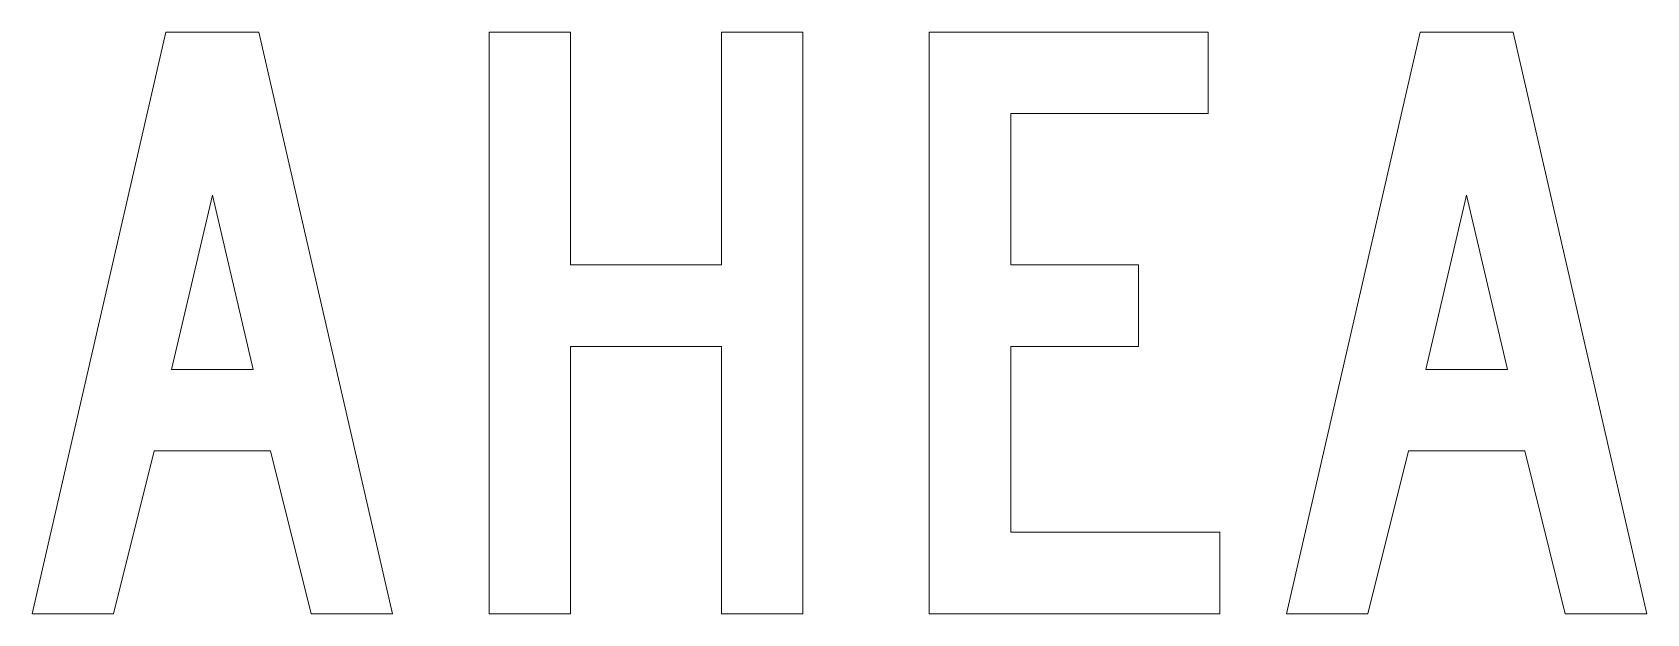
# Model space of a CAD drawing. Extents: x 0 to 420, y 0 to 297.
# Drawn here: x 202.91 to 227.91, y 233.74 to 242.74 of the extents above; entities that cross this region are included whole.
import ezdxf

# ---------------------------------------------------------------- set-up
doc = ezdxf.new("R2010")
doc.units = 0
doc.header["$LTSCALE"] = 0.5
doc.layers.add('L25', color=1, linetype='CONTINUOUS')

msp = doc.modelspace()

# ---------------------------------------------------------------- linework, layer by layer
at = {"layer": 'L25', "lineweight": 0}
for points in [[(202.9077133, 233.7402573), (204.9767228, 242.7386122), (206.4152354, 242.7386122), (208.4842449, 233.7402573), (207.2263116, 233.7402573), (206.5958146, 236.2591845), (204.7961436, 236.2591845), (204.1656466, 233.7402573), (202.9077133, 233.7402573)], [(209.9839707, 233.7402573), (209.9839707, 242.7386122), (211.241904, 242.7386122), (211.241904, 239.1392702), (213.580252, 239.1392702), (213.580252, 242.7386122), (214.8412459, 242.7386122), (214.8412459, 233.7402573), (213.580252, 233.7402573), (213.580252, 237.8782763), (211.241904, 237.8782763), (211.241904, 233.7402573), (209.9839707, 233.7402573)], [(216.7970108, 233.7402573), (216.7970108, 242.7386122), (221.1156091, 242.7386122), (221.1156091, 241.4806789), (218.0580048, 241.4806789), (218.0580048, 239.1392702), (220.0351943, 239.1392702), (220.0351943, 237.8782763), (218.0580048, 237.8782763), (218.0580048, 235.0012512), (221.2961883, 235.0012512), (221.2961883, 233.7402573), (216.7970108, 233.7402573)], [(222.3306931, 233.7402573), (224.3997026, 242.7386122), (225.8382151, 242.7386122), (227.9072246, 233.7402573), (226.6462306, 233.7402573), (226.0187943, 236.2591845), (224.2191233, 236.2591845), (223.5886263, 233.7402573), (222.3306931, 233.7402573)], [(205.6959791, 240.219685), (205.0654821, 237.5201785), (206.3264761, 237.5201785)], [(225.1189588, 240.219685), (224.4884618, 237.5201785), (225.7494558, 237.5201785)]]:
    msp.add_lwpolyline(points, close=True, dxfattribs=at)

doc.saveas('drawing.dxf')
